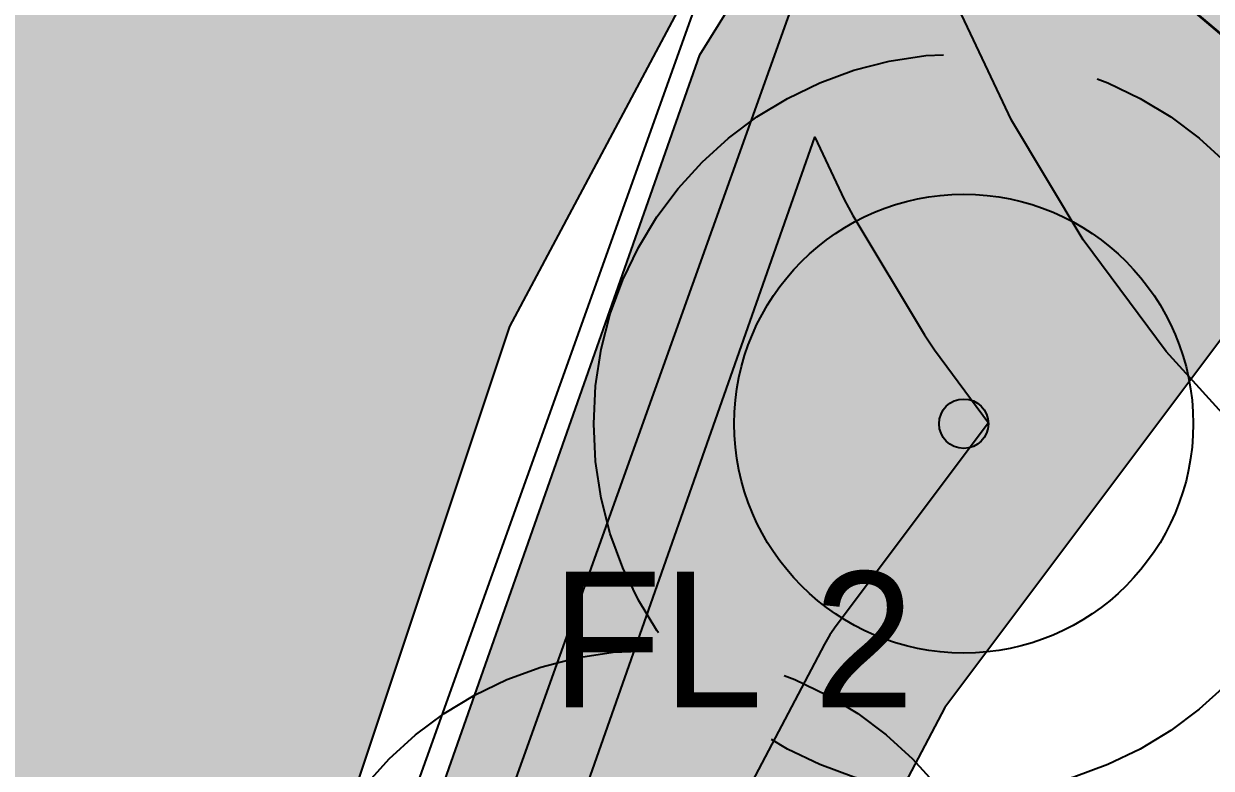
# Model space of a CAD drawing. Header units: metres. Extents: x 1 to 213, y 1 to 147.
# Drawn here: x 58.92 to 60.845, y 103.265 to 104.472 of the extents above; entities that cross this region are included whole.
import ezdxf
from ezdxf.enums import TextEntityAlignment as Align

# ---------------------------------------------------------------- set-up
doc = ezdxf.new("R2010")
doc.units = ezdxf.units.M
doc.linetypes.add('DASHED', pattern=[1.524, 1.27, -0.254])
for name, color, linetype in [('00-BASE-ARQUITECTURA', 8, 'Continuous'), ('00-BASE-MAICILLO-EXISTENTE', 33, 'Continuous'), ('PJ-ARBUSTOS', 82, 'Continuous'), ('PJ-COPA-ADULTA', 8, 'DASHED'), ('PJ-ETIQUETAS', 7, 'Continuous'), ('PJ-GRAVILLA', 42, 'Continuous'), ('PJ-LIMITE-JARDIN', 7, 'Continuous'), ('PJ-MASAS', 92, 'Continuous'), ('PJ-MASAS-RELLENO', 92, 'Continuous'), ('PJ-PROTEGIDO', 30, 'DASHED'), ('PJ-RIEGO-SECTORES', 5, 'Continuous')]:
    doc.layers.add(name, color=color, linetype=linetype)

# ---------------------------------------------------------------- blocks, each defined once
blk = doc.blocks.new('PJ_FL')
for radius in [0.372, 0.04]:
    blk.add_circle((0, 0), radius)
at = {"flags": 1}
for tag, p, height in [('CODIGO', (0.15, 0.15), 0.2), ('ESPECIE', (0.15, -0.1), 0.15), ('ZONA', (0.15, -0.3), 0.15)]:
    blk.add_attdef(tag, p, '', height=height, dxfattribs=at)

msp = doc.modelspace()

# ---------------------------------------------------------------- hatches: boundary and pattern name
at = {"layer": '00-BASE-MAICILLO-EXISTENTE'}
h = msp.add_hatch(dxfattribs=at)
h.set_pattern_fill('AR-SAND', scale=0.02)
h.paths.add_polyline_path([(52.2111, 142.4781), (53.0489, 142.3458), (60.1927, 142.434), (60.5896, 142.3017), (66.7191, 142.3899), (76.1559, 142.2576), (76.2, 140.2732), (75.9354, 139.8763), (74.2156, 138.8621), (73.4659, 139.6999), (73.1573, 139.7881), (72.6281, 139.6999), (71.217, 138.8621), (70.776, 139.5235), (70.2468, 139.8322), (69.7177, 139.6999), (68.3507, 138.8621), (67.9097, 139.5235), (67.3805, 139.8322), (66.7632, 139.6558), (65.4843, 138.8621), (65.2639, 138.9503), (64.6906, 139.7881), (64.1614, 139.7881), (63.7646, 139.5676), (62.618, 138.8621), (62.2652, 138.4211), (62.3093, 134.8933), (62.7062, 134.3201), (80.301, 134.3201), (82.109, 134.1878), (82.5059, 134.3201), (82.7704, 134.6728), (82.4618, 135.5107), (82.5941, 135.6871), (85.1517, 135.643), (86.0336, 133.4381), (86.5187, 132.7326), (87.577, 130.1749), (98.469, 106.627), (96.7052, 105.7892), (96.3083, 105.7451), (95.9555, 105.4364), (93.3097, 104.2017), (92.9128, 104.5545), (92.7805, 105.0395), (91.9427, 106.2743), (90.7079, 107.6413), (89.0322, 108.9201), (87.4888, 109.6697), (87.7093, 109.7138), (87.9739, 110.0666), (87.9739, 110.4194), (87.6211, 110.8163), (87.092, 110.8163), (86.8274, 110.5958), (86.7392, 110.1548), (86.9597, 109.7579), (86.651, 109.9343), (84.5784, 110.2871), (71.7461, 110.1989), (69.8941, 110.3753), (67.2923, 110.1548), (64.8229, 109.4052), (63.2795, 108.5232), (60.81, 106.0538), (59.7076, 103.9812), (59.2225, 102.526), (59.0021, 101.0267), (59.0021, 98.6895), (58.8698, 98.5131), (52.1229, 98.425), (51.9906, 98.7777), (51.9906, 112.6242), (52.1229, 122.3697), (52.0788, 142.2135), (52.2111, 142.4781)])
at = {"layer": 'PJ-GRAVILLA'}
h = msp.add_hatch(dxfattribs=at)
h.set_pattern_fill('GRAVEL', scale=0.03)
h.paths.add_polyline_path([(68.4389, 110.1548), (75.318, 110.1548), (75.3621, 107.9058), (75.1857, 107.8177), (65.1757, 107.8618), (64.7347, 107.6854), (64.426, 107.7736), (63.5441, 107.1562), (63.059, 106.5829), (62.7503, 106.8475), (62.3534, 106.8475), (61.7361, 106.2302), (60.7218, 104.9513), (60.7659, 104.5986), (61.0746, 104.2458), (60.4132, 103.3638), (59.9722, 102.526), (60.0604, 102.085), (59.9722, 90.5756), (60.4132, 89.1645), (59.5753, 89.0763), (59.3548, 89.2527), (59.2666, 89.8701), (59.1343, 90.0465), (59.1343, 101.0267), (59.443, 102.7906), (60.0163, 104.4222), (61.251, 106.4065), (63.1031, 108.2145), (64.9993, 109.317), (65.9253, 109.5815), (66.1458, 109.7579), (68.4389, 110.1548)])
at = {"layer": 'PJ-MASAS-RELLENO'}
msp.add_hatch(color=7, dxfattribs=at).paths.add_polyline_path([(60.2272, 103.4814), (60.2185, 103.4663), (59.7857, 102.644), (59.6466, 102.6774), (59.6566, 102.7348), (60.2026, 104.2886), (60.2504, 104.1875), (60.2643, 104.1616), (60.3803, 103.968), (60.3967, 103.9435), (60.4843, 103.8253), (60.2372, 103.4958), (60.2272, 103.4814)])

# ---------------------------------------------------------------- linework, layer by layer
at = {"layer": '00-BASE-ARQUITECTURA'}
for points in [[(69.0368, 110.2359), (66.7448, 109.9719), (64.6408, 109.2199), (62.7849, 108.0399), (61.2369, 106.4919), (60.0569, 104.636), (59.3049, 102.532), (59.0409, 100.24)], [(69.0368, 110.0878), (66.7788, 109.8277), (64.706, 109.0868), (62.8775, 107.9243), (61.3525, 106.3993), (60.19, 104.5708), (59.4491, 102.498), (59.189, 100.24)]]:
    msp.add_lwpolyline(points, dxfattribs=at)
for points in [[(62.5016, 107.0821), (60.5331, 104.7326), (62.4593, 103.1028), (64.4384, 105.4523)], [(62.5122, 107.0715), (60.5331, 104.7326), (62.4699, 103.1028), (64.4384, 105.4417)]]:
    msp.add_lwpolyline(points, close=True, dxfattribs=at)
at = {"layer": '00-BASE-MAICILLO-EXISTENTE'}
msp.add_lwpolyline([(67.2923, 110.1548), (64.8229, 109.4052), (63.2795, 108.5232), (60.81, 106.0538), (59.7076, 103.9812), (59.2225, 102.526), (59.0021, 101.0267), (59.0021, 98.6895), (58.8698, 98.5131), (52.1229, 98.425), (51.9906, 98.7777), (51.9906, 112.6242), (52.1229, 122.3697)], dxfattribs=at)
at = {"layer": 'PJ-COPA-ADULTA'}
for centre in [(60.4441, 103.8238), (59.9369, 102.8562)]:
    msp.add_circle(centre, 0.6, dxfattribs=at)
at = {"layer": 'PJ-LIMITE-JARDIN'}
for points in [[(59.1343, 101.0267), (59.443, 102.7906), (60.0163, 104.4222), (61.251, 106.4065), (63.1031, 108.2145), (64.9993, 109.317), (65.9253, 109.5815), (66.1458, 109.7579), (68.4389, 110.1548)], [(75.1857, 107.8177), (65.1757, 107.8618), (64.7347, 107.6854), (64.426, 107.7736), (63.5441, 107.1562), (63.059, 106.5829), (62.7503, 106.8475), (62.3534, 106.8475), (61.7361, 106.2302), (60.7218, 104.9513), (60.7659, 104.5986), (61.0746, 104.2458), (60.4132, 103.3638), (59.9722, 102.526), (60.0604, 102.085), (59.9722, 90.5756)]]:
    msp.add_lwpolyline(points, dxfattribs=at)
at = {"layer": 'PJ-MASAS'}
msp.add_lwpolyline([(60.2272, 103.4814), (60.2185, 103.4663), (59.7857, 102.644), (59.6466, 102.6774), (59.6566, 102.7348), (60.2026, 104.2886), (60.2504, 104.1875), (60.2643, 104.1616), (60.3803, 103.968), (60.3967, 103.9435), (60.4843, 103.8253), (60.2372, 103.4958), (60.2272, 103.4814)], close=True, dxfattribs=at)
at = {"layer": 'PJ-PROTEGIDO'}
msp.add_lwpolyline([(60.9237, 103.7737), (60.7721, 103.9409), (60.6376, 104.1222), (60.5216, 104.3158), (60.4251, 104.5198), (60.349, 104.7323), (60.2942, 104.9513), (60.2611, 105.1746), (60.25, 105.4), (60.2611, 105.6254), (60.2942, 105.8487), (60.349, 106.0677), (60.4251, 106.2802), (60.5216, 106.4842), (60.6376, 106.6778), (60.7721, 106.8591), (60.9237, 107.0263)], dxfattribs=at)
at = {"layer": 'PJ-RIEGO-SECTORES'}
for points in [[(59.1343, 101.0267), (59.443, 102.7906), (60.0163, 104.4222), (61.251, 106.4065), (63.1031, 108.2145), (64.9993, 109.317), (65.9253, 109.5815), (66.1458, 109.7579), (68.4389, 110.1548)], [(75.1857, 107.8177), (65.1757, 107.8618), (64.7347, 107.6854), (64.426, 107.7736), (63.5441, 107.1562), (63.059, 106.5829), (62.7503, 106.8475), (62.3534, 106.8475), (61.7361, 106.2302), (60.7218, 104.9513), (60.7659, 104.5986), (61.0746, 104.2458), (60.4132, 103.3638), (59.9722, 102.526), (60.0604, 102.085), (59.9722, 90.5756)]]:
    msp.add_lwpolyline(points, dxfattribs=at)

# ---------------------------------------------------------------- block references
at = {"layer": 'PJ-ARBUSTOS'}
msp.add_blockref('PJ_FL', (60.4441, 103.8238), dxfattribs=at)

# ---------------------------------------------------------------- texts
at = {"layer": 'PJ-ETIQUETAS'}
msp.add_text('FL 2', height=0.22, dxfattribs=at).set_placement((60.0696, 103.4739), align=Align.MIDDLE_CENTER)

doc.saveas('drawing.dxf')
